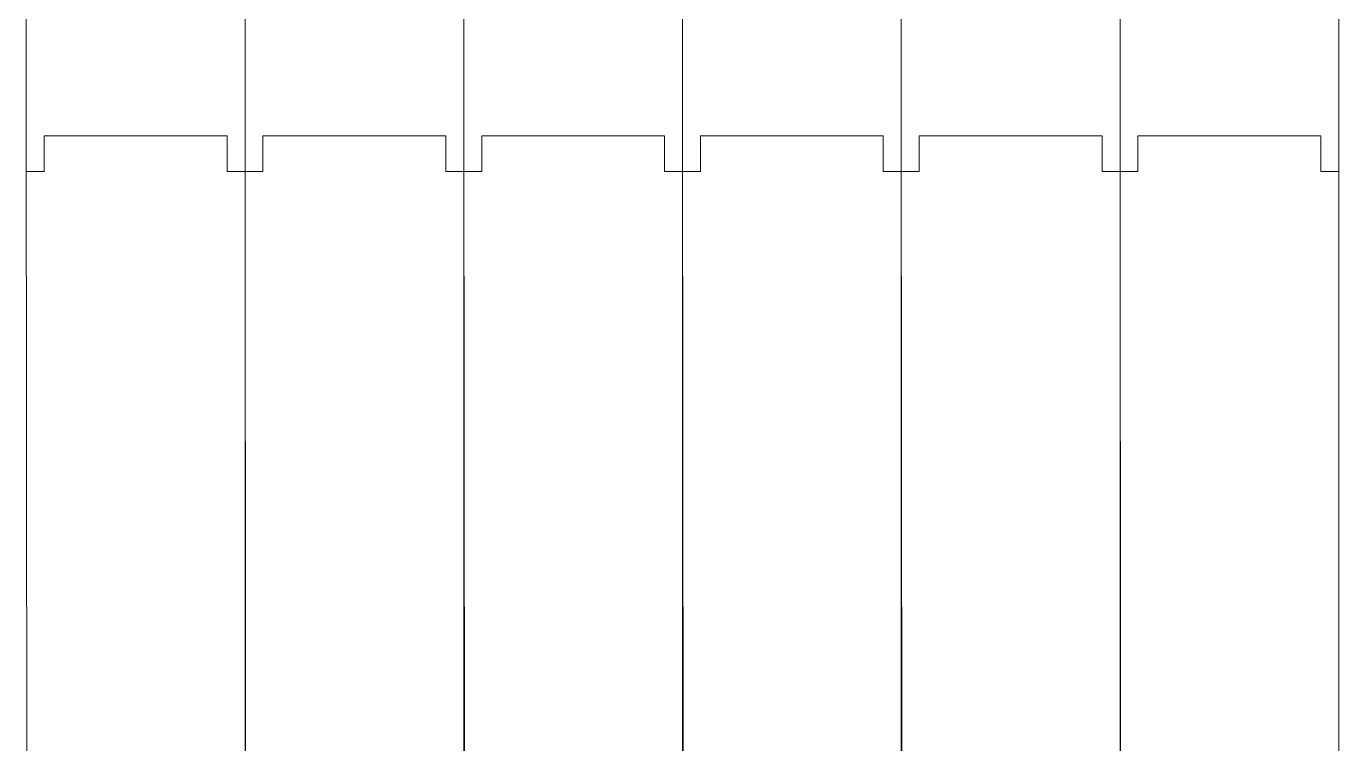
# Model space of a CAD drawing. Header units: millimetres. Extents: x 1359 to 3577, y 1336 to 3557.
# Drawn here: x 2925.05 to 2961.65, y 2521.56 to 2541.56 of the extents above; entities that cross this region are included whole.
import ezdxf

# ---------------------------------------------------------------- set-up
doc = ezdxf.new("R2010")
doc.units = ezdxf.units.MM
doc.layers.add('000-PI-Oprema', color=30, linetype='Continuous', lineweight=5)

msp = doc.modelspace()

# ---------------------------------------------------------------- linework, layer by layer
at = {"layer": '000-PI-Oprema', "color": 0, "linetype": 'ByBlock', "lineweight": 0}
for p, q in [((2925.052, 2539.206), (2925.052, 2549.556)), ((2925.052, 2539.206), (2925.052, 2549.556)), ((2931.152, 2539.206), (2931.152, 2549.556)), ((2931.152, 2539.206), (2931.152, 2549.556)), ((2931.152, 2539.206), (2931.152, 2549.556)), ((2931.152, 2539.206), (2931.152, 2549.556)), ((2937.252, 2539.206), (2937.252, 2549.556)), ((2937.252, 2539.206), (2937.252, 2549.556)), ((2937.252, 2539.206), (2937.252, 2549.556)), ((2937.252, 2539.206), (2937.252, 2549.556)), ((2943.352, 2539.206), (2943.352, 2549.556)), ((2943.352, 2539.206), (2943.352, 2549.556)), ((2943.352, 2539.206), (2943.352, 2549.556)), ((2943.352, 2539.206), (2943.352, 2549.556)), ((2949.452, 2539.206), (2949.452, 2549.556)), ((2949.452, 2539.206), (2949.452, 2549.556)), ((2949.452, 2539.206), (2949.452, 2549.556)), ((2949.452, 2539.206), (2949.452, 2549.556)), ((2955.552, 2539.206), (2955.552, 2549.556)), ((2955.552, 2539.206), (2955.552, 2549.556)), ((2955.552, 2539.206), (2955.552, 2549.556)), ((2955.552, 2539.206), (2955.552, 2549.556)), ((2961.652, 2539.206), (2961.652, 2549.556)), ((2961.652, 2539.206), (2961.652, 2549.556)), ((2925.077, 2513.005), (2925.052, 2539.206)), ((2925.077, 2513.005), (2925.052, 2539.206)), ((2931.152, 2537.506), (2931.152, 2539.206)), ((2931.152, 2537.506), (2931.152, 2539.206)), ((2931.177, 2513.005), (2931.152, 2539.206)), ((2931.177, 2513.005), (2931.152, 2539.206)), ((2937.252, 2537.506), (2937.252, 2539.206)), ((2937.252, 2537.506), (2937.252, 2539.206)), ((2937.277, 2513.005), (2937.252, 2539.206)), ((2937.277, 2513.005), (2937.252, 2539.206)), ((2943.352, 2537.506), (2943.352, 2539.206)), ((2943.352, 2537.506), (2943.352, 2539.206)), ((2943.377, 2513.005), (2943.352, 2539.206)), ((2943.377, 2513.005), (2943.352, 2539.206)), ((2949.452, 2537.506), (2949.452, 2539.206)), ((2949.452, 2537.506), (2949.452, 2539.206)), ((2949.477, 2513.005), (2949.452, 2539.206)), ((2949.477, 2513.005), (2949.452, 2539.206)), ((2955.552, 2537.506), (2955.552, 2539.206)), ((2955.552, 2537.506), (2955.552, 2539.206)), ((2955.577, 2513.005), (2955.552, 2539.206)), ((2955.577, 2513.005), (2955.552, 2539.206)), ((2961.652, 2537.506), (2961.652, 2539.206)), ((2961.652, 2537.506), (2961.652, 2539.206)), ((2925.052, 2538.556), (2925.052, 2538.556)), ((2925.052, 2538.556), (2925.052, 2538.556)), ((2925.552, 2538.506), (2930.652, 2538.506)), ((2925.552, 2538.506), (2925.552, 2538.506)), ((2925.552, 2538.506), (2925.552, 2537.506)), ((2930.652, 2538.506), (2930.652, 2538.506)), ((2930.652, 2538.506), (2930.652, 2537.506)), ((2931.152, 2538.556), (2931.152, 2538.556)), ((2931.152, 2538.556), (2931.152, 2538.556)), ((2931.152, 2538.556), (2931.152, 2538.556)), ((2931.152, 2538.556), (2931.152, 2538.556)), ((2931.652, 2538.506), (2936.752, 2538.506)), ((2931.652, 2538.506), (2931.652, 2538.506)), ((2931.652, 2538.506), (2931.652, 2537.506)), ((2936.752, 2538.506), (2936.752, 2538.506)), ((2936.752, 2538.506), (2936.752, 2537.506)), ((2937.252, 2538.556), (2937.252, 2538.556)), ((2937.252, 2538.556), (2937.252, 2538.556)), ((2937.252, 2538.556), (2937.252, 2538.556)), ((2937.252, 2538.556), (2937.252, 2538.556)), ((2937.752, 2538.506), (2942.852, 2538.506)), ((2937.752, 2538.506), (2937.752, 2538.506)), ((2937.752, 2538.506), (2937.752, 2537.506)), ((2942.852, 2538.506), (2942.852, 2538.506)), ((2942.852, 2538.506), (2942.852, 2537.506)), ((2943.352, 2538.556), (2943.352, 2538.556)), ((2943.352, 2538.556), (2943.352, 2538.556)), ((2943.352, 2538.556), (2943.352, 2538.556)), ((2943.352, 2538.556), (2943.352, 2538.556)), ((2943.852, 2538.506), (2948.952, 2538.506)), ((2943.852, 2538.506), (2943.852, 2538.506)), ((2943.852, 2538.506), (2943.852, 2537.506)), ((2948.952, 2538.506), (2948.952, 2538.506)), ((2948.952, 2538.506), (2948.952, 2537.506)), ((2949.452, 2538.556), (2949.452, 2538.556)), ((2949.452, 2538.556), (2949.452, 2538.556)), ((2949.452, 2538.556), (2949.452, 2538.556)), ((2949.452, 2538.556), (2949.452, 2538.556)), ((2949.952, 2538.506), (2955.052, 2538.506)), ((2949.952, 2538.506), (2949.952, 2538.506)), ((2949.952, 2538.506), (2949.952, 2537.506)), ((2955.052, 2538.506), (2955.052, 2538.506)), ((2955.052, 2538.506), (2955.052, 2537.506)), ((2955.552, 2538.556), (2955.552, 2538.556)), ((2955.552, 2538.556), (2955.552, 2538.556)), ((2955.552, 2538.556), (2955.552, 2538.556)), ((2955.552, 2538.556), (2955.552, 2538.556)), ((2956.052, 2538.506), (2961.152, 2538.506)), ((2956.052, 2538.506), (2956.052, 2538.506)), ((2956.052, 2538.506), (2956.052, 2537.506)), ((2961.152, 2538.506), (2961.152, 2538.506)), ((2961.152, 2538.506), (2961.152, 2537.506)), ((2961.652, 2538.556), (2961.652, 2538.556)), ((2961.652, 2538.556), (2961.652, 2538.556)), ((2925.052, 2537.756), (2925.052, 2537.756)), ((2925.052, 2537.756), (2925.052, 2537.756)), ((2925.052, 2537.506), (2925.052, 2537.506)), ((2925.552, 2537.506), (2925.052, 2537.506)), ((2925.052, 2537.506), (2925.052, 2537.506)), ((2925.552, 2537.506), (2925.552, 2537.506)), ((2930.652, 2537.506), (2930.652, 2537.506)), ((2931.152, 2537.506), (2930.652, 2537.506)), ((2931.152, 2537.756), (2931.152, 2537.756)), ((2931.152, 2537.756), (2931.152, 2537.756)), ((2931.152, 2537.756), (2931.152, 2537.756)), ((2931.152, 2537.756), (2931.152, 2537.756)), ((2931.152, 2537.506), (2931.152, 2537.506)), ((2931.152, 2537.506), (2931.152, 2511.206)), ((2931.152, 2537.506), (2931.152, 2537.506)), ((2931.152, 2537.506), (2931.152, 2511.206)), ((2931.152, 2537.506), (2931.152, 2537.506)), ((2931.652, 2537.506), (2931.152, 2537.506)), ((2931.152, 2537.506), (2931.152, 2537.506)), ((2931.652, 2537.506), (2931.652, 2537.506)), ((2936.752, 2537.506), (2936.752, 2537.506)), ((2937.252, 2537.506), (2936.752, 2537.506)), ((2937.252, 2537.756), (2937.252, 2537.756)), ((2937.252, 2537.756), (2937.252, 2537.756)), ((2937.252, 2537.756), (2937.252, 2537.756)), ((2937.252, 2537.756), (2937.252, 2537.756)), ((2937.252, 2537.506), (2937.252, 2537.506)), ((2937.252, 2537.506), (2937.252, 2511.206)), ((2937.252, 2537.506), (2937.252, 2537.506)), ((2937.252, 2537.506), (2937.252, 2511.206)), ((2937.252, 2537.506), (2937.252, 2537.506)), ((2937.752, 2537.506), (2937.252, 2537.506)), ((2937.252, 2537.506), (2937.252, 2537.506)), ((2937.752, 2537.506), (2937.752, 2537.506)), ((2942.852, 2537.506), (2942.852, 2537.506)), ((2943.352, 2537.506), (2942.852, 2537.506)), ((2943.352, 2537.756), (2943.352, 2537.756)), ((2943.352, 2537.756), (2943.352, 2537.756)), ((2943.352, 2537.756), (2943.352, 2537.756)), ((2943.352, 2537.756), (2943.352, 2537.756)), ((2943.352, 2537.506), (2943.352, 2537.506)), ((2943.352, 2537.506), (2943.352, 2511.206)), ((2943.352, 2537.506), (2943.352, 2537.506)), ((2943.352, 2537.506), (2943.352, 2511.206)), ((2943.352, 2537.506), (2943.352, 2537.506)), ((2943.852, 2537.506), (2943.352, 2537.506)), ((2943.352, 2537.506), (2943.352, 2537.506)), ((2943.852, 2537.506), (2943.852, 2537.506)), ((2948.952, 2537.506), (2948.952, 2537.506)), ((2949.452, 2537.506), (2948.952, 2537.506)), ((2949.452, 2537.756), (2949.452, 2537.756)), ((2949.452, 2537.756), (2949.452, 2537.756)), ((2949.452, 2537.756), (2949.452, 2537.756)), ((2949.452, 2537.756), (2949.452, 2537.756)), ((2949.452, 2537.506), (2949.452, 2537.506)), ((2949.452, 2537.506), (2949.452, 2511.206)), ((2949.452, 2537.506), (2949.452, 2537.506)), ((2949.452, 2537.506), (2949.452, 2511.206)), ((2949.452, 2537.506), (2949.452, 2537.506)), ((2949.952, 2537.506), (2949.452, 2537.506)), ((2949.452, 2537.506), (2949.452, 2537.506)), ((2949.952, 2537.506), (2949.952, 2537.506)), ((2955.052, 2537.506), (2955.052, 2537.506)), ((2955.552, 2537.506), (2955.052, 2537.506)), ((2955.552, 2537.756), (2955.552, 2537.756)), ((2955.552, 2537.756), (2955.552, 2537.756)), ((2955.552, 2537.756), (2955.552, 2537.756)), ((2955.552, 2537.756), (2955.552, 2537.756)), ((2955.552, 2537.506), (2955.552, 2537.506)), ((2955.552, 2537.506), (2955.552, 2511.206)), ((2955.552, 2537.506), (2955.552, 2537.506)), ((2955.552, 2537.506), (2955.552, 2511.206)), ((2955.552, 2537.506), (2955.552, 2537.506)), ((2956.052, 2537.506), (2955.552, 2537.506)), ((2955.552, 2537.506), (2955.552, 2537.506)), ((2956.052, 2537.506), (2956.052, 2537.506)), ((2961.152, 2537.506), (2961.152, 2537.506)), ((2961.652, 2537.506), (2961.152, 2537.506)), ((2961.652, 2537.756), (2961.652, 2537.756)), ((2961.652, 2537.756), (2961.652, 2537.756)), ((2961.652, 2537.506), (2961.652, 2537.506)), ((2961.652, 2537.506), (2961.652, 2511.206)), ((2961.652, 2537.506), (2961.652, 2537.506)), ((2961.652, 2537.506), (2961.652, 2511.206)), ((2925.052, 2536.797), (2925.052, 2536.797)), ((2925.052, 2536.797), (2925.052, 2536.797)), ((2931.152, 2536.797), (2931.152, 2536.797)), ((2931.152, 2536.797), (2931.152, 2536.797)), ((2931.152, 2536.797), (2931.152, 2536.797)), ((2931.152, 2536.797), (2931.152, 2536.797)), ((2937.252, 2536.797), (2937.252, 2536.797)), ((2937.252, 2536.797), (2937.252, 2536.797)), ((2937.252, 2536.797), (2937.252, 2536.797)), ((2937.252, 2536.797), (2937.252, 2536.797)), ((2943.352, 2536.797), (2943.352, 2536.797)), ((2943.352, 2536.797), (2943.352, 2536.797)), ((2943.352, 2536.797), (2943.352, 2536.797)), ((2943.352, 2536.797), (2943.352, 2536.797)), ((2949.452, 2536.797), (2949.452, 2536.797)), ((2949.452, 2536.797), (2949.452, 2536.797)), ((2949.452, 2536.797), (2949.452, 2536.797)), ((2949.452, 2536.797), (2949.452, 2536.797)), ((2955.552, 2536.797), (2955.552, 2536.797)), ((2955.552, 2536.797), (2955.552, 2536.797)), ((2955.552, 2536.797), (2955.552, 2536.797)), ((2955.552, 2536.797), (2955.552, 2536.797)), ((2961.652, 2536.797), (2961.652, 2536.797)), ((2961.652, 2536.797), (2961.652, 2536.797))]:
    msp.add_line(p, q, dxfattribs=at)

doc.saveas('drawing.dxf')
